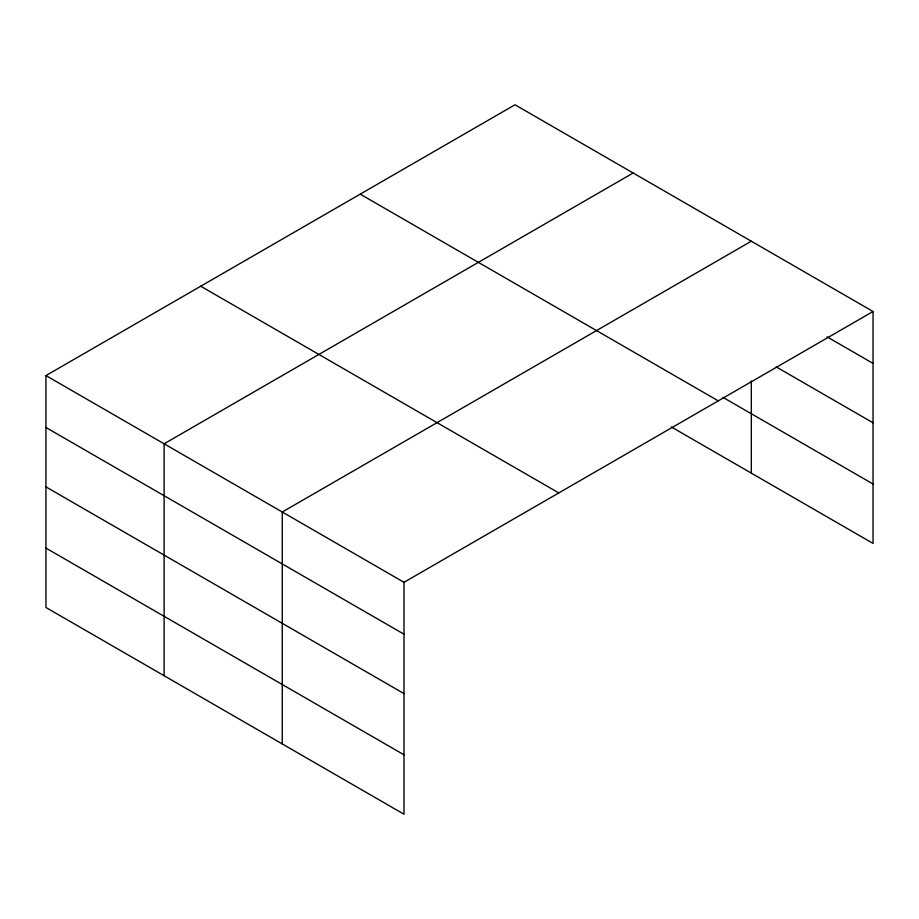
<?xml version="1.0" encoding="UTF-8"?>
<svg xmlns="http://www.w3.org/2000/svg" width="919" height="919" viewBox="0 0 919 919"><rect width="100%" height="100%" fill="white"/><g stroke="black" fill="none" stroke-linecap="round" stroke-linejoin="round"><path stroke-width="1.38" d="M671.307 426.944L873.05 543.416L873.05 311.495L514.996 104.777L45.95 375.584L45.95 607.505L404.004 814.223L404.004 582.301L45.95 375.584M633.157 173.002L164.11 443.797L164.11 675.718M751.317 241.215L282.259 512.021L282.259 743.93M404.004 582.301L873.05 311.495M827.089 336.859L873.05 363.396M776.153 366.865L873.05 422.809M723 397.387L873.05 484.014M360.214 194.15L718.267 400.868M200.733 286.223L558.786 492.94M45.95 427.484L404.004 634.202M45.95 486.886L404.004 693.604M45.95 548.092L404.004 754.809M751.317 380.983L751.317 473.136"/></g></svg>
